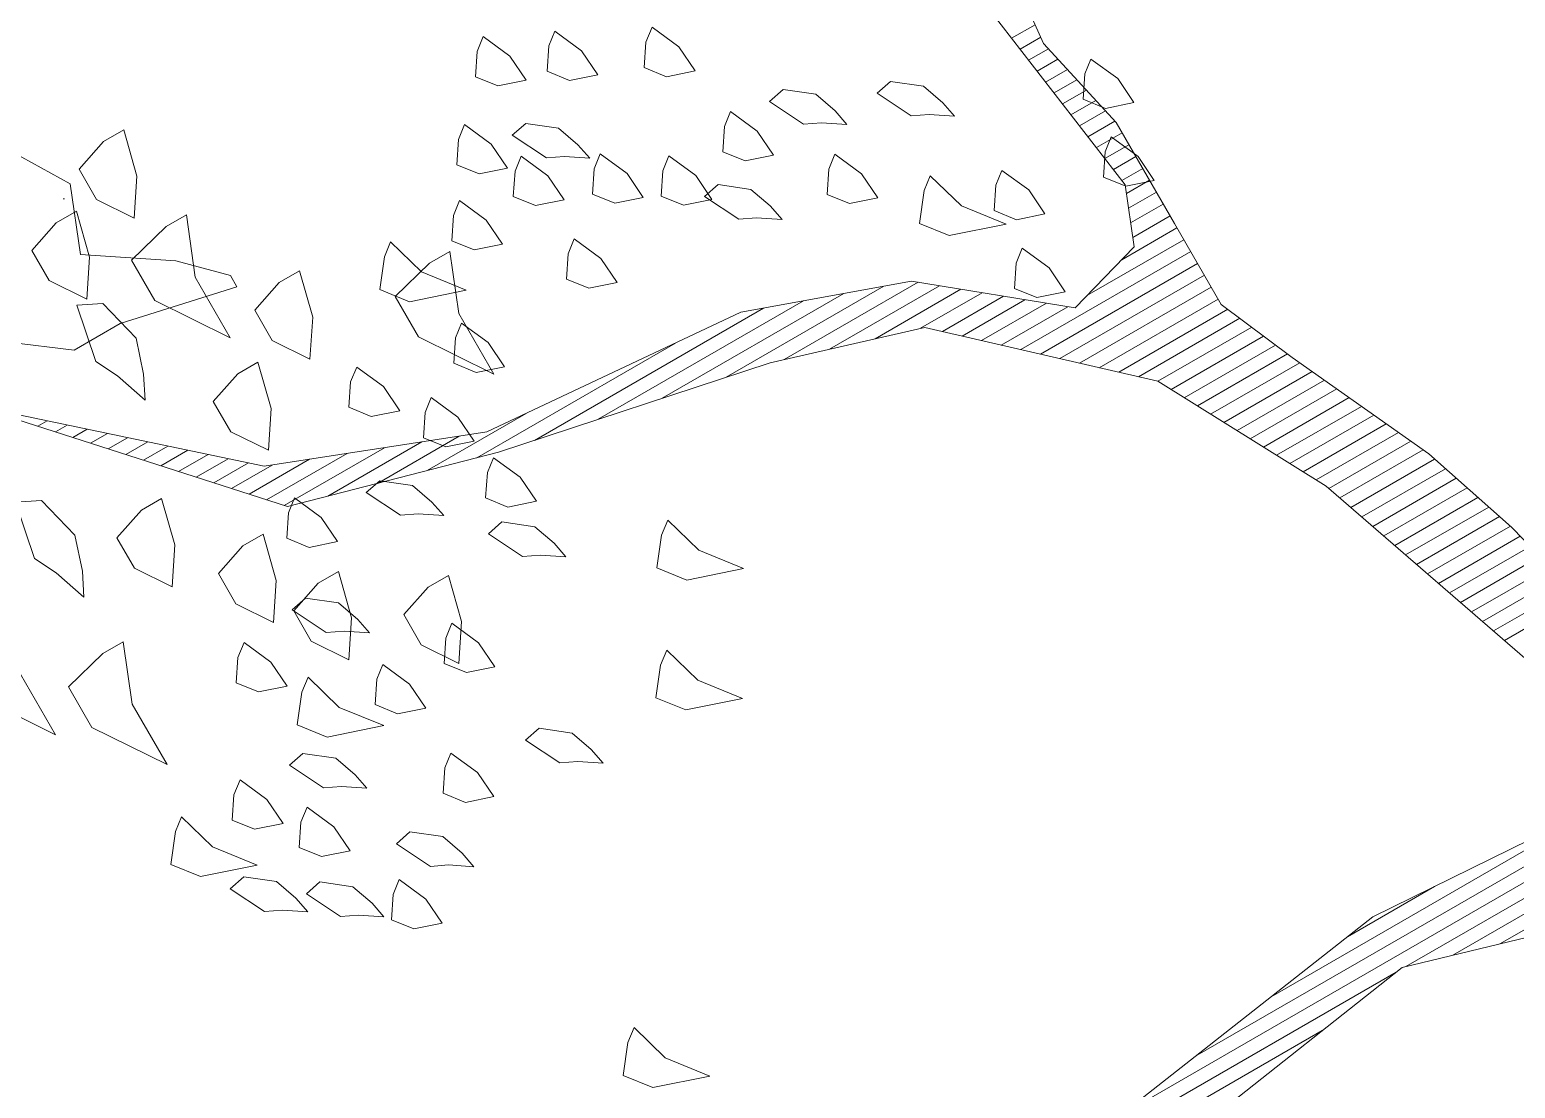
# Model space of a CAD drawing. Header units: metres. Extents: x 12093 to 20303, y 514 to 1412.
# Drawn here: x 19803.73 to 19805.28, y 683.295 to 684.401 of the extents above; entities that cross this region are included whole.
import ezdxf

# ---------------------------------------------------------------- set-up
doc = ezdxf.new("R2010")
doc.units = ezdxf.units.M
doc.layers.add('ARBOLES', color=52, linetype='Continuous', lineweight=13)
doc.layers.add('grass', color=64, linetype='Continuous', lineweight=13)

# ---------------------------------------------------------------- blocks, each defined once
blk = doc.blocks.new('ghgfghgh')
at = {"layer": 'ARBOLES', "lineweight": 20}
for p, q in [((20001.06917, 664.54067), (20001.10091, 664.47034)), ((20001.15465, 664.37726), (20001.05025, 664.51202)), ((20001.07993, 664.47371), (20001.09536, 664.48262)), ((20001.08551, 664.46651), (20001.0991, 664.47435)), ((20001.10091, 664.47034), (20001.14875, 664.41818)), ((20001.09109, 664.4593), (20001.10413, 664.46683)), ((20001.09667, 664.4521), (20001.11038, 664.46002)), ((20001.10225, 664.4449), (20001.11663, 664.4532)), ((20001.10783, 664.43769), (20001.12288, 664.44638)), ((20001.11341, 664.43049), (20001.12913, 664.43957)), ((20001.11899, 664.42329), (20001.13539, 664.43275)), ((20001.12457, 664.41608), (20001.14164, 664.42594)), ((20001.13015, 664.40888), (20001.14789, 664.41912)), ((20001.13573, 664.40168), (20001.15264, 664.41144)), ((20001.14875, 664.41818), (20001.18714, 664.35169)), ((20001.14131, 664.39447), (20001.15716, 664.40362)), ((20001.14689, 664.38727), (20001.16167, 664.39581)), ((20001.15247, 664.38007), (20001.16619, 664.38799)), ((20001.16055, 664.33633), (20001.15465, 664.37726)), ((20001.15549, 664.37139), (20001.1707, 664.38017)), ((20001.15688, 664.36177), (20001.17521, 664.37235)), ((20001.15827, 664.35214), (20001.17973, 664.36453)), ((20001.15966, 664.34252), (20001.18424, 664.35671)), ((20001.15237, 664.32789), (20001.18876, 664.34889)), ((20001.18714, 664.35169), (20001.21785, 664.2985)), ((20001.08598, 664.26871), (20001.19778, 664.33326)), ((20001.12168, 664.29616), (20001.16055, 664.33633)), ((20001.12952, 664.30427), (20001.19327, 664.34107)), ((20001.09887, 664.26572), (20001.2023, 664.32544)), ((20000.90171, 664.29328), (20001.01399, 664.31378)), ((20001.01399, 664.31378), (20001.12168, 664.29616)), ((20001.11176, 664.26274), (20001.20681, 664.31762)), ((20000.84987, 664.23664), (20000.96938, 664.30563)), ((20000.89192, 664.25049), (20000.99578, 664.31046)), ((20000.9302, 664.26216), (20001.01836, 664.31306)), ((20000.96012, 664.26902), (20001.03243, 664.31076)), ((20000.99005, 664.27587), (20001.0465, 664.30846)), ((20001.01997, 664.28272), (20001.06057, 664.30616)), ((20001.03442, 664.28063), (20001.07464, 664.30386)), ((20001.12465, 664.25976), (20001.21133, 664.3098)), ((20000.76579, 664.20894), (20000.91657, 664.29599)), ((20000.80783, 664.22279), (20000.94297, 664.30081)), ((20001.04731, 664.27765), (20001.08871, 664.30156)), ((20001.0602, 664.27467), (20001.10278, 664.29926)), ((20001.07309, 664.27169), (20001.11685, 664.29695)), ((20001.13754, 664.25678), (20001.21584, 664.30198)), ((20001.15044, 664.25379), (20001.22221, 664.29523)), ((20001.21785, 664.2985), (20001.26467, 664.26347)), ((20000.73446, 664.21445), (20000.90171, 664.29328)), ((20001.16333, 664.25081), (20001.23008, 664.28935)), ((20001.0227, 664.28334), (20000.92091, 664.26004)), ((20001.17618, 664.24784), (20001.0227, 664.28334)), ((20001.1762, 664.24782), (20001.23794, 664.28347)), ((20001.18489, 664.24241), (20001.24581, 664.27758)), ((20000.72785, 664.19746), (20000.85869, 664.273)), ((20001.19357, 664.237), (20001.25367, 664.2717)), ((20001.20226, 664.23159), (20001.26154, 664.26581)), ((20000.92091, 664.26004), (20000.74214, 664.20115)), ((20001.21094, 664.22618), (20001.26956, 664.26002)), ((20001.26467, 664.26347), (20001.35447, 664.20006)), ((20001.28695, 664.17881), (20001.17618, 664.24784)), ((20001.21962, 664.22077), (20001.27768, 664.25428)), ((20001.22831, 664.21535), (20001.2858, 664.24855)), ((20001.23699, 664.20994), (20001.29392, 664.24281)), ((20001.24568, 664.20453), (20001.30205, 664.23708)), ((20000.39632, 664.23199), (20000.58791, 664.1919)), ((20000.60326, 664.1653), (20000.39632, 664.23199)), ((20000.69519, 664.18903), (20000.76035, 664.22665)), ((20001.25436, 664.19912), (20001.31017, 664.23134)), ((20001.26304, 664.19371), (20001.31829, 664.22561)), ((20000.43888, 664.21828), (20000.445, 664.22181)), ((20000.45047, 664.21454), (20000.45825, 664.21903)), ((20000.46206, 664.21081), (20000.4715, 664.21626)), ((20001.27173, 664.1883), (20001.32642, 664.21987)), ((20000.47365, 664.20707), (20000.48475, 664.21348)), ((20000.48523, 664.20334), (20000.49801, 664.21071)), ((20000.49682, 664.1996), (20000.51126, 664.20794)), ((20000.58791, 664.1919), (20000.73446, 664.21445)), ((20000.62987, 664.17217), (20000.69171, 664.20787)), ((20000.66253, 664.1806), (20000.71632, 664.21166)), ((20001.28041, 664.18289), (20001.33454, 664.21414)), ((20001.28874, 664.17727), (20001.34266, 664.2084)), ((20000.50841, 664.19587), (20000.52451, 664.20516)), ((20000.52, 664.19213), (20000.53776, 664.20239)), ((20000.53159, 664.1884), (20000.55102, 664.19962)), ((20000.54317, 664.18466), (20000.56427, 664.19684)), ((20000.57794, 664.17346), (20000.61785, 664.1965)), ((20000.58953, 664.16973), (20000.64247, 664.20029)), ((20000.60111, 664.16599), (20000.66709, 664.20408)), ((20000.74214, 664.20115), (20000.60326, 664.1653)), ((20001.29596, 664.17101), (20001.35078, 664.20267)), ((20001.30318, 664.16476), (20001.35836, 664.19662)), ((20001.35447, 664.20006), (20001.40897, 664.15174)), ((20000.55476, 664.18093), (20000.57752, 664.19407)), ((20000.56635, 664.1772), (20000.59323, 664.19271)), ((20001.3104, 664.1585), (20001.36548, 664.1903)), ((20001.4466, 664.04049), (20001.28695, 664.17881)), ((20001.31762, 664.15224), (20001.3726, 664.18399)), ((20001.32484, 664.14599), (20001.37972, 664.17767)), ((20001.33206, 664.13973), (20001.38684, 664.17136)), ((20001.33928, 664.13347), (20001.39396, 664.16505)), ((20001.3465, 664.12722), (20001.40108, 664.15873)), ((20001.35372, 664.12096), (20001.4082, 664.15242)), ((20001.40897, 664.15174), (20001.47498, 664.08347)), ((20001.36094, 664.11471), (20001.41474, 664.14577)), ((20001.36816, 664.10845), (20001.42121, 664.13908)), ((20001.37538, 664.10219), (20001.42768, 664.13239)), ((20001.3826, 664.09594), (20001.43415, 664.1257)), ((20001.38982, 664.08968), (20001.44061, 664.11901)), ((20001.39704, 664.08343), (20001.44708, 664.11232)), ((20001.40426, 664.07717), (20001.45355, 664.10563)), ((20001.15036, 663.76378), (20001.58236, 664.01319)), ((20001.33944, 663.86252), (20001.59312, 664.00899)), ((20001.37034, 663.86993), (20001.60389, 664.00478)), ((20001.40124, 663.87735), (20001.61466, 664.00057)), ((20001.20058, 663.8032), (20001.46278, 663.95458)), ((20001.2508, 663.84262), (20001.43481, 663.94886)), ((20001.31774, 663.89516), (20001.42131, 663.9461)), ((20001.30101, 663.88203), (20001.35831, 663.91511)), ((20001.54716, 663.91237), (20001.33693, 663.86192)), ((20001.10422, 663.72756), (20001.31774, 663.89516)), ((20001.10416, 663.72668), (20001.33299, 663.8588)), ((20001.33693, 663.86192), (20001.13006, 663.69815)), ((20001.10346, 663.71585), (20001.28434, 663.82028))]:
    blk.add_line(p, q, dxfattribs=at)
at = {"layer": 'grass'}
for p, q in [((20000.84322, 664.48091), (20000.83921, 664.47111)), ((20000.86082, 664.46799), (20000.84322, 664.48091)), ((20000.73207, 664.47487), (20000.72806, 664.46506)), ((20000.74967, 664.46195), (20000.73207, 664.47487)), ((20000.77929, 664.47844), (20000.77528, 664.46864)), ((20000.79689, 664.46553), (20000.77929, 664.47844)), ((20000.83921, 664.47111), (20000.8381, 664.4544)), ((20000.72806, 664.46506), (20000.72695, 664.44836)), ((20000.76036, 664.44614), (20000.74967, 664.46195)), ((20000.77528, 664.46864), (20000.77417, 664.45193)), ((20000.80759, 664.44971), (20000.79689, 664.46553)), ((20000.87152, 664.45218), (20000.86082, 664.46799)), ((20001.13214, 664.46005), (20001.12813, 664.45024)), ((20001.14974, 664.44713), (20001.13214, 664.46005)), ((20000.77417, 664.45193), (20000.78888, 664.44592)), ((20000.8381, 664.4544), (20000.85281, 664.44839)), ((20000.85281, 664.44839), (20000.87152, 664.45218)), ((20001.12813, 664.45024), (20001.12702, 664.43354)), ((20000.72695, 664.44836), (20000.74165, 664.44235)), ((20000.74165, 664.44235), (20000.76036, 664.44614)), ((20000.78888, 664.44592), (20000.80759, 664.44971)), ((20000.99136, 664.43751), (20001.00027, 664.44531)), ((20001.00027, 664.44531), (20001.02188, 664.4422)), ((20001.02188, 664.4422), (20001.03458, 664.43128)), ((20001.16044, 664.43132), (20001.14974, 664.44713)), ((20000.92053, 664.43215), (20000.92944, 664.43994)), ((20000.94303, 664.41723), (20000.92053, 664.43215)), ((20000.92944, 664.43994), (20000.95105, 664.43683)), ((20000.95105, 664.43683), (20000.96375, 664.42592)), ((20001.01387, 664.42259), (20000.99136, 664.43751)), ((20001.03458, 664.43128), (20001.04238, 664.42238)), ((20001.12702, 664.43354), (20001.14173, 664.42753)), ((20001.14173, 664.42753), (20001.16044, 664.43132)), ((20000.89491, 664.42546), (20000.89091, 664.41565)), ((20000.91252, 664.41254), (20000.89491, 664.42546)), ((20000.96375, 664.42592), (20000.97154, 664.41701)), ((20001.02567, 664.42349), (20001.01387, 664.42259)), ((20001.04238, 664.42238), (20001.02567, 664.42349)), ((20000.4955, 664.41337), (20000.4822, 664.40569)), ((20000.50421, 664.38294), (20000.4955, 664.41337)), ((20000.71983, 664.41695), (20000.71582, 664.40714)), ((20000.73743, 664.40403), (20000.71983, 664.41695)), ((20000.75124, 664.40983), (20000.76015, 664.41762)), ((20000.76015, 664.41762), (20000.78176, 664.41451)), ((20000.78176, 664.41451), (20000.79446, 664.4036)), ((20000.89091, 664.41565), (20000.8898, 664.39895)), ((20000.92321, 664.39673), (20000.91252, 664.41254)), ((20000.95484, 664.41812), (20000.94303, 664.41723)), ((20000.97154, 664.41701), (20000.95484, 664.41812)), ((20000.46029, 664.37778), (20000.41576, 664.40251)), ((20000.4822, 664.40569), (20000.46609, 664.38753)), ((20000.71582, 664.40714), (20000.71471, 664.39044)), ((20000.74813, 664.38822), (20000.73743, 664.40403)), ((20000.77374, 664.39491), (20000.75124, 664.40983)), ((20000.79446, 664.4036), (20000.80226, 664.39469)), ((20001.14552, 664.40882), (20001.14151, 664.39901)), ((20001.16312, 664.3959), (20001.14552, 664.40882)), ((20000.75704, 664.39602), (20000.75303, 664.38621)), ((20000.77464, 664.3831), (20000.75704, 664.39602)), ((20000.78555, 664.3958), (20000.77374, 664.39491)), ((20000.80226, 664.39469), (20000.78555, 664.3958)), ((20000.80916, 664.39759), (20000.80515, 664.38779)), ((20000.82676, 664.38468), (20000.80916, 664.39759)), ((20000.85438, 664.39627), (20000.85037, 664.38646)), ((20000.87198, 664.38335), (20000.85438, 664.39627)), ((20000.8898, 664.39895), (20000.9045, 664.39294)), ((20000.9045, 664.39294), (20000.92321, 664.39673)), ((20000.96353, 664.39741), (20000.95952, 664.38761)), ((20000.98113, 664.38449), (20000.96353, 664.39741)), ((20001.14151, 664.39901), (20001.1404, 664.38231)), ((20001.17382, 664.38009), (20001.16312, 664.3959)), ((20000.46609, 664.38753), (20000.47761, 664.36758)), ((20000.50242, 664.35531), (20000.50421, 664.38294)), ((20000.71471, 664.39044), (20000.72942, 664.38443)), ((20000.72942, 664.38443), (20000.74813, 664.38822)), ((20000.75303, 664.38621), (20000.75192, 664.36951)), ((20000.78533, 664.36729), (20000.77464, 664.3831)), ((20000.80515, 664.38779), (20000.80404, 664.37108)), ((20000.83746, 664.36886), (20000.82676, 664.38468)), ((20000.85037, 664.38646), (20000.84926, 664.36976)), ((20000.88268, 664.36754), (20000.87198, 664.38335)), ((20000.95952, 664.38761), (20000.95841, 664.3709)), ((20000.99183, 664.36868), (20000.98113, 664.38449)), ((20001.02635, 664.38317), (20001.02234, 664.37337)), ((20001.04685, 664.36335), (20001.02635, 664.38317)), ((20001.07358, 664.38674), (20001.06957, 664.37694)), ((20001.09118, 664.37383), (20001.07358, 664.38674)), ((20001.1404, 664.38231), (20001.15511, 664.3763)), ((20000.467, 664.33122), (20000.46029, 664.37778)), ((20000.87778, 664.36954), (20000.88669, 664.37734)), ((20000.88669, 664.37734), (20000.90829, 664.37423)), ((20000.90829, 664.37423), (20000.92099, 664.36332)), ((20001.02234, 664.37337), (20001.01923, 664.35176)), ((20001.06957, 664.37694), (20001.06846, 664.36024)), ((20001.10187, 664.35802), (20001.09118, 664.37383)), ((20001.15511, 664.3763), (20001.17382, 664.38009)), ((20000.47761, 664.36758), (20000.50242, 664.35531)), ((20000.7165, 664.36683), (20000.7125, 664.35702)), ((20000.7341, 664.35391), (20000.7165, 664.36683)), ((20000.75192, 664.36951), (20000.76662, 664.3635)), ((20000.76662, 664.3635), (20000.78533, 664.36729)), ((20000.80404, 664.37108), (20000.81875, 664.36507)), ((20000.81875, 664.36507), (20000.83746, 664.36886)), ((20000.84926, 664.36976), (20000.86397, 664.36375)), ((20000.86397, 664.36375), (20000.88268, 664.36754)), ((20000.90028, 664.35462), (20000.87778, 664.36954)), ((20000.92099, 664.36332), (20000.92879, 664.35441)), ((20000.95841, 664.3709), (20000.97312, 664.36489)), ((20000.97312, 664.36489), (20000.99183, 664.36868)), ((20001.07626, 664.35133), (20001.04685, 664.36335)), ((20000.46431, 664.3599), (20000.45101, 664.35223)), ((20000.47302, 664.32947), (20000.46431, 664.3599)), ((20000.5367, 664.35737), (20000.5234, 664.34969)), ((20000.54259, 664.31645), (20000.5367, 664.35737)), ((20000.7125, 664.35702), (20000.71139, 664.34032)), ((20000.7448, 664.3381), (20000.7341, 664.35391)), ((20000.91209, 664.35552), (20000.90028, 664.35462)), ((20000.92879, 664.35441), (20000.91209, 664.35552)), ((20001.06846, 664.36024), (20001.08316, 664.35423)), ((20001.08316, 664.35423), (20001.10187, 664.35802)), ((20000.45101, 664.35223), (20000.43491, 664.33406)), ((20000.5234, 664.34969), (20000.50064, 664.32769)), ((20001.01923, 664.35176), (20001.03884, 664.34374)), ((20001.03884, 664.34374), (20001.07626, 664.35133)), ((20000.43491, 664.33406), (20000.44642, 664.31411)), ((20000.67107, 664.33964), (20000.66706, 664.32984)), ((20000.69157, 664.31982), (20000.67107, 664.33964)), ((20000.71012, 664.33338), (20000.69683, 664.3257)), ((20000.71602, 664.29246), (20000.71012, 664.33338)), ((20000.71139, 664.34032), (20000.72609, 664.33431)), ((20000.72609, 664.33431), (20000.7448, 664.3381)), ((20000.79202, 664.34167), (20000.78802, 664.33187)), ((20000.80963, 664.32876), (20000.79202, 664.34167)), ((20001.08695, 664.33551), (20001.08295, 664.32571)), ((20001.10456, 664.3226), (20001.08695, 664.33551)), ((20000.467, 664.33122), (20000.467, 664.33122)), ((20000.52986, 664.32717), (20000.467, 664.33122)), ((20000.47124, 664.30184), (20000.47302, 664.32947)), ((20000.50064, 664.32769), (20000.516, 664.30109)), ((20000.56566, 664.31758), (20000.52986, 664.32717)), ((20000.66706, 664.32984), (20000.66395, 664.30823)), ((20000.69683, 664.3257), (20000.67407, 664.3037)), ((20000.78802, 664.33187), (20000.78691, 664.31517)), ((20000.82032, 664.31295), (20000.80963, 664.32876)), ((20001.08295, 664.32571), (20001.08184, 664.30901)), ((20000.44642, 664.31411), (20000.47124, 664.30184)), ((20000.56563, 664.27655), (20000.54259, 664.31645)), ((20000.57002, 664.31001), (20000.56566, 664.31758)), ((20000.61114, 664.32056), (20000.59784, 664.31288)), ((20000.61985, 664.29012), (20000.61114, 664.32056)), ((20000.72097, 664.3078), (20000.69157, 664.31982)), ((20000.78691, 664.31517), (20000.80161, 664.30916)), ((20001.11525, 664.30679), (20001.10456, 664.3226)), ((20000.49321, 664.28584), (20000.57002, 664.31001)), ((20000.59784, 664.31288), (20000.58174, 664.29472)), ((20000.66395, 664.30823), (20000.68355, 664.30021)), ((20000.67407, 664.3037), (20000.68942, 664.2771)), ((20000.68355, 664.30021), (20000.72097, 664.3078)), ((20000.80161, 664.30916), (20000.82032, 664.31295)), ((20001.08184, 664.30901), (20001.09654, 664.303)), ((20001.09654, 664.303), (20001.11525, 664.30679)), ((20000.46459, 664.29801), (20000.48173, 664.29903)), ((20000.47713, 664.26092), (20000.46459, 664.29801)), ((20000.48173, 664.29903), (20000.50373, 664.27628)), ((20000.516, 664.30109), (20000.56563, 664.27655)), ((20000.58174, 664.29472), (20000.59325, 664.27477)), ((20000.46295, 664.26836), (20000.49321, 664.28584)), ((20000.61807, 664.2625), (20000.61985, 664.29012)), ((20000.71786, 664.28619), (20000.71385, 664.27639)), ((20000.73905, 664.25256), (20000.71602, 664.29246)), ((20000.73546, 664.27327), (20000.71786, 664.28619)), ((20000.50373, 664.27628), (20000.5086, 664.25249)), ((20000.59325, 664.27477), (20000.61807, 664.2625)), ((20000.68942, 664.2771), (20000.73905, 664.25256)), ((20000.71385, 664.27639), (20000.71275, 664.25968)), ((20000.41959, 664.27359), (20000.46295, 664.26836)), ((20000.74616, 664.25746), (20000.73546, 664.27327)), ((20000.49146, 664.25146), (20000.47713, 664.26092)), ((20000.58379, 664.26044), (20000.5705, 664.25277)), ((20000.5925, 664.23001), (20000.58379, 664.26044)), ((20000.64882, 664.25721), (20000.64481, 664.24741)), ((20000.66642, 664.2443), (20000.64882, 664.25721)), ((20000.71275, 664.25968), (20000.72745, 664.25367)), ((20000.72745, 664.25367), (20000.74616, 664.25746)), ((20000.50963, 664.23535), (20000.49146, 664.25146)), ((20000.5086, 664.25249), (20000.50963, 664.23535)), ((20000.5705, 664.25277), (20000.55439, 664.2346)), ((20000.64481, 664.24741), (20000.6437, 664.2307)), ((20000.67711, 664.22849), (20000.66642, 664.2443)), ((20000.69783, 664.23718), (20000.69382, 664.22738)), ((20000.71543, 664.22426), (20000.69783, 664.23718)), ((20000.55439, 664.2346), (20000.5659, 664.21465)), ((20000.59072, 664.20238), (20000.5925, 664.23001)), ((20000.6437, 664.2307), (20000.6584, 664.22469)), ((20000.6584, 664.22469), (20000.67711, 664.22849)), ((20000.69382, 664.22738), (20000.69271, 664.21067)), ((20000.72613, 664.20845), (20000.71543, 664.22426)), ((20000.5659, 664.21465), (20000.59072, 664.20238)), ((20000.69271, 664.21067), (20000.70741, 664.20466)), ((20000.70741, 664.20466), (20000.72613, 664.20845)), ((20000.73883, 664.19754), (20000.73482, 664.18774)), ((20000.75643, 664.18462), (20000.73883, 664.19754)), ((20000.73482, 664.18774), (20000.73371, 664.17103)), ((20000.65508, 664.17457), (20000.66398, 664.18237)), ((20000.66398, 664.18237), (20000.68559, 664.17926)), ((20000.68559, 664.17926), (20000.69829, 664.16835)), ((20000.76712, 664.16881), (20000.75643, 664.18462)), ((20000.42422, 664.16831), (20000.44136, 664.16934)), ((20000.43676, 664.13123), (20000.42422, 664.16831)), ((20000.44136, 664.16934), (20000.46336, 664.14658)), ((20000.52039, 664.17064), (20000.50709, 664.16297)), ((20000.5291, 664.14021), (20000.52039, 664.17064)), ((20000.60785, 664.171), (20000.60385, 664.1612)), ((20000.62545, 664.15808), (20000.60785, 664.171)), ((20000.67758, 664.15966), (20000.65508, 664.17457)), ((20000.69829, 664.16835), (20000.70609, 664.15944)), ((20000.73371, 664.17103), (20000.74841, 664.16502)), ((20000.74841, 664.16502), (20000.76712, 664.16881)), ((20000.50709, 664.16297), (20000.49098, 664.1448)), ((20000.60385, 664.1612), (20000.60274, 664.14449)), ((20000.63615, 664.14227), (20000.62545, 664.15808)), ((20000.68938, 664.16055), (20000.67758, 664.15966)), ((20000.70609, 664.15944), (20000.68938, 664.16055)), ((20000.58716, 664.14713), (20000.57386, 664.13946)), ((20000.59586, 664.1167), (20000.58716, 664.14713)), ((20000.7355, 664.14742), (20000.74441, 664.15522)), ((20000.758, 664.1325), (20000.7355, 664.14742)), ((20000.74441, 664.15522), (20000.76601, 664.15211)), ((20000.76601, 664.15211), (20000.77871, 664.14119)), ((20000.85356, 664.15636), (20000.84955, 664.14656)), ((20000.87405, 664.13654), (20000.85356, 664.15636)), ((20000.46336, 664.14658), (20000.46823, 664.1228)), ((20000.49098, 664.1448), (20000.5025, 664.12485)), ((20000.52731, 664.11258), (20000.5291, 664.14021)), ((20000.57386, 664.13946), (20000.55775, 664.12129)), ((20000.60274, 664.14449), (20000.61744, 664.13848)), ((20000.61744, 664.13848), (20000.63615, 664.14227)), ((20000.77871, 664.14119), (20000.78651, 664.13229)), ((20000.84955, 664.14656), (20000.84644, 664.12495)), ((20000.45109, 664.12177), (20000.43676, 664.13123)), ((20000.76981, 664.13339), (20000.758, 664.1325)), ((20000.78651, 664.13229), (20000.76981, 664.13339)), ((20000.90346, 664.12452), (20000.87405, 664.13654)), ((20000.46926, 664.10566), (20000.45109, 664.12177)), ((20000.46823, 664.1228), (20000.46926, 664.10566)), ((20000.5025, 664.12485), (20000.52731, 664.11258)), ((20000.55775, 664.12129), (20000.56927, 664.10134)), ((20000.63678, 664.12259), (20000.62349, 664.11492)), ((20000.64549, 664.09216), (20000.63678, 664.12259)), ((20000.70917, 664.12006), (20000.69587, 664.11238)), ((20000.71788, 664.08962), (20000.70917, 664.12006)), ((20000.84644, 664.12495), (20000.86604, 664.11694)), ((20000.86604, 664.11694), (20000.90346, 664.12452)), ((20000.59408, 664.08907), (20000.59586, 664.1167)), ((20000.62349, 664.11492), (20000.60738, 664.09675)), ((20000.69587, 664.11238), (20000.67976, 664.09422)), ((20000.56927, 664.10134), (20000.59408, 664.08907)), ((20000.60631, 664.09727), (20000.61522, 664.10506)), ((20000.61522, 664.10506), (20000.63683, 664.10195)), ((20000.63683, 664.10195), (20000.64953, 664.09104)), ((20000.62882, 664.08235), (20000.60631, 664.09727)), ((20000.60738, 664.09675), (20000.61889, 664.0768)), ((20000.64371, 664.06453), (20000.64549, 664.09216)), ((20000.64953, 664.09104), (20000.65733, 664.08213)), ((20000.67976, 664.09422), (20000.69128, 664.07427)), ((20000.71146, 664.08861), (20000.70745, 664.0788)), ((20000.72906, 664.07569), (20000.71146, 664.08861)), ((20000.7161, 664.062), (20000.71788, 664.08962)), ((20000.64062, 664.08324), (20000.62882, 664.08235)), ((20000.65733, 664.08213), (20000.64062, 664.08324)), ((20000.70745, 664.0788), (20000.70634, 664.0621)), ((20000.4951, 664.07625), (20000.4818, 664.06858)), ((20000.501, 664.03533), (20000.4951, 664.07625)), ((20000.57469, 664.07587), (20000.57068, 664.06607)), ((20000.59229, 664.06296), (20000.57469, 664.07587)), ((20000.61889, 664.0768), (20000.64371, 664.06453)), ((20000.69128, 664.07427), (20000.7161, 664.062)), ((20000.73975, 664.05988), (20000.72906, 664.07569)), ((20000.85291, 664.07082), (20000.8489, 664.06102)), ((20000.87341, 664.051), (20000.85291, 664.07082)), ((20000.4818, 664.06858), (20000.45904, 664.04657)), ((20000.57068, 664.06607), (20000.56957, 664.04936)), ((20000.60299, 664.04715), (20000.59229, 664.06296)), ((20000.66602, 664.06142), (20000.66201, 664.05162)), ((20000.68362, 664.0485), (20000.66602, 664.06142)), ((20000.70634, 664.0621), (20000.72104, 664.05609)), ((20000.72104, 664.05609), (20000.73975, 664.05988)), ((20000.8489, 664.06102), (20000.84579, 664.03941)), ((20000.45061, 664.01511), (20000.42758, 664.055)), ((20000.56957, 664.04936), (20000.58428, 664.04335)), ((20000.61679, 664.05294), (20000.61279, 664.04314)), ((20000.63729, 664.03312), (20000.61679, 664.05294)), ((20000.66201, 664.05162), (20000.66091, 664.03491)), ((20000.90282, 664.03898), (20000.87341, 664.051)), ((20000.40098, 664.03965), (20000.45061, 664.01511)), ((20000.45904, 664.04657), (20000.4744, 664.01998)), ((20000.58428, 664.04335), (20000.60299, 664.04715)), ((20000.61279, 664.04314), (20000.60968, 664.02153)), ((20000.69432, 664.03269), (20000.68362, 664.0485)), ((20000.52403, 663.99544), (20000.501, 664.03533)), ((20000.6667, 664.0211), (20000.63729, 664.03312)), ((20000.66091, 664.03491), (20000.67561, 664.0289)), ((20000.67561, 664.0289), (20000.69432, 664.03269)), ((20000.84579, 664.03941), (20000.8654, 664.0314)), ((20000.8654, 664.0314), (20000.90282, 664.03898)), ((20000.60968, 664.02153), (20000.62928, 664.01352)), ((20000.62928, 664.01352), (20000.6667, 664.0211)), ((20000.4744, 664.01998), (20000.52403, 663.99544)), ((20000.76004, 664.01155), (20000.76895, 664.01935)), ((20000.78254, 663.99663), (20000.76004, 664.01155)), ((20000.76895, 664.01935), (20000.79055, 664.01623)), ((20000.79055, 664.01623), (20000.80325, 664.00532)), ((20000.60456, 663.99502), (20000.61347, 664.00282)), ((20000.61347, 664.00282), (20000.63508, 663.99971)), ((20000.71081, 664.00307), (20000.7068, 663.99327)), ((20000.72841, 663.99015), (20000.71081, 664.00307)), ((20000.80325, 664.00532), (20000.81105, 663.99641)), ((20000.62706, 663.9801), (20000.60456, 663.99502)), ((20000.63508, 663.99971), (20000.64778, 663.9888)), ((20000.7068, 663.99327), (20000.7057, 663.97656)), ((20000.79435, 663.99752), (20000.78254, 663.99663)), ((20000.81105, 663.99641), (20000.79435, 663.99752)), ((20000.57204, 663.98543), (20000.56803, 663.97563)), ((20000.58964, 663.97252), (20000.57204, 663.98543)), ((20000.63887, 663.981), (20000.62706, 663.9801)), ((20000.65557, 663.97989), (20000.63887, 663.981)), ((20000.64778, 663.9888), (20000.65557, 663.97989)), ((20000.73911, 663.97434), (20000.72841, 663.99015)), ((20000.56803, 663.97563), (20000.56692, 663.95893)), ((20000.60034, 663.95671), (20000.58964, 663.97252)), ((20000.7057, 663.97656), (20000.7204, 663.97055)), ((20000.7204, 663.97055), (20000.73911, 663.97434)), ((20000.61615, 663.9674), (20000.61214, 663.9576)), ((20000.63375, 663.95449), (20000.61615, 663.9674)), ((20000.53351, 663.96114), (20000.5295, 663.95134)), ((20000.55401, 663.94133), (20000.53351, 663.96114)), ((20000.56692, 663.95893), (20000.58163, 663.95292)), ((20000.58163, 663.95292), (20000.60034, 663.95671)), ((20000.61214, 663.9576), (20000.61103, 663.94089)), ((20000.64445, 663.93868), (20000.63375, 663.95449)), ((20000.5295, 663.95134), (20000.52639, 663.92973)), ((20000.67496, 663.94336), (20000.68387, 663.95116)), ((20000.69747, 663.92844), (20000.67496, 663.94336)), ((20000.68387, 663.95116), (20000.70548, 663.94805)), ((20000.70548, 663.94805), (20000.71818, 663.93714)), ((20000.58342, 663.9293), (20000.55401, 663.94133)), ((20000.61103, 663.94089), (20000.62574, 663.93488)), ((20000.62574, 663.93488), (20000.64445, 663.93868)), ((20000.71818, 663.93714), (20000.72598, 663.92823)), ((20000.52639, 663.92973), (20000.54599, 663.92172)), ((20000.54599, 663.92172), (20000.58342, 663.9293)), ((20000.70927, 663.92934), (20000.69747, 663.92844)), ((20000.72598, 663.92823), (20000.70927, 663.92934)), ((20000.5656, 663.91371), (20000.57451, 663.92151)), ((20000.5881, 663.89879), (20000.5656, 663.91371)), ((20000.57451, 663.92151), (20000.59612, 663.91839)), ((20000.59612, 663.91839), (20000.60882, 663.90748)), ((20000.61572, 663.91038), (20000.62463, 663.91818)), ((20000.62463, 663.91818), (20000.64624, 663.91506)), ((20000.64624, 663.91506), (20000.65894, 663.90415)), ((20000.67675, 663.91975), (20000.67275, 663.90995)), ((20000.69435, 663.90684), (20000.67675, 663.91975)), ((20000.60882, 663.90748), (20000.61661, 663.89857)), ((20000.63822, 663.89546), (20000.61572, 663.91038)), ((20000.65894, 663.90415), (20000.66674, 663.89524)), ((20000.67275, 663.90995), (20000.67164, 663.89324)), ((20000.70505, 663.89102), (20000.69435, 663.90684)), ((20000.59991, 663.89968), (20000.5881, 663.89879)), ((20000.61661, 663.89857), (20000.59991, 663.89968)), ((20000.65003, 663.89635), (20000.63822, 663.89546)), ((20000.66674, 663.89524), (20000.65003, 663.89635)), ((20000.67164, 663.89324), (20000.68634, 663.88723)), ((20000.68634, 663.88723), (20000.70505, 663.89102)), ((20000.83137, 663.82223), (20000.82737, 663.81242)), ((20000.85187, 663.80241), (20000.83137, 663.82223)), ((20000.82737, 663.81242), (20000.82425, 663.79082)), ((20000.88128, 663.79038), (20000.85187, 663.80241)), ((20000.82425, 663.79082), (20000.84386, 663.7828)), ((20000.84386, 663.7828), (20000.88128, 663.79038))]:
    blk.add_line(p, q, dxfattribs=at)

msp = doc.modelspace()

# ---------------------------------------------------------------- hatches: boundary and pattern name
at = {"layer": 'grass'}
h = msp.add_hatch(dxfattribs=at)
h.set_pattern_fill('AR-CONC', color=256, scale=0.002, style=0)
h.set_pattern_definition([(50, (19136.99335, 73.14804), (0.36436934, -0.03187817), [0.0381, -0.4191]), (355, (19136.99335, 73.14804), (-0.07048565, 0.38211329), [0.03048, -0.33528]), (100.451, (19137.0237, 73.1454), (0.293885, 0.35023338), [0.03238, -0.35618]), (46.1842, (19136.99335, 73.24964), (0.54215808, -0.08408466), [0.05715, -0.62865]), (96.6356, (19137.03853, 73.24264), (0.47480847, 0.4948511), [0.04857, -0.53427]), (351.184, (19136.99335, 73.24964), (0.4748092, 0.49485024), [0.04572, -0.50292]), (21, (19137.04415, 73.22424), (0.30322976, -0.20453104), [0.0381, -0.4191]), (326, (19137.04415, 73.22424), (0.12360406, 0.36837593), [0.03048, -0.33528]), (71.4514, (19137.06942, 73.2072), (0.42683298, 0.16384572), [0.03238, -0.35618]), (37.5, (19136.99335, 73.14804), (0.006177207, 0.169110078), [0, -0.331216, 0, -0.34036, 0, -0.33655]), (7.5, (19136.99335, 73.14804), (0.133639325, 0.20036115), [0, -0.194056, 0, -0.323596, 0, -0.12827]), (327.5, (19136.88007, 73.14804), (0.27118119, -0.011457488), [0, -0.127, 0, -0.39624, 0, -0.52578]), (317.5, (19136.82927, 73.14804), (0.29625836, 0.05085298), [0, -0.1651, 0, -0.263144, 0, -0.37338])])
h.paths.add_polyline_path([(19803.5042, 684.1491), (19803.5332, 684.1819), (19803.59, 684.1667), (19803.6108, 684.1307), (19803.6177, 684.1187), (19803.6366, 684.1136), (19803.689, 684.0846), (19803.676, 684.0961), (19803.6533, 684.1111), (19803.6334, 684.1699), (19803.6606, 684.1715), (19803.6955, 684.1354), (19803.7032, 684.0977), (19803.7045, 684.076), (19803.7073, 684.0744), (19803.776, 684.0661), (19803.7915, 684.0751), (19803.7786, 684.1132), (19803.8058, 684.1148), (19803.8256, 684.0943), (19803.876, 684.1102), (19803.8602, 684.118), (19803.8358, 684.1602), (19803.8379, 684.1623), (19803.7914, 684.1653), (19803.792, 684.1631), (19803.7892, 684.1192), (19803.7498, 684.1387), (19803.7316, 684.1703), (19803.7571, 684.1992), (19803.7761, 684.2101), (19803.7718, 684.2397), (19803.7012, 684.2789), (19803.6652, 684.2581), (19803.6343, 684.2563), (19803.6034, 684.2544), (19803.5789, 684.3522), (19803.6199, 684.4143), (19802.5936, 684.6402), (19802.3011, 683.6567), (19803.557, 683.446), (19803.533, 683.4619), (19803.4933, 683.503), (19803.4485, 683.5251), (19803.395, 683.5902), (19803.4134, 683.6968), (19803.4009, 683.8016), (19803.4092, 683.8703), (19803.4188, 684.0199), (19803.4271, 684.0887), (19803.4871, 684.1233)])
h.paths.add_polyline_path([(19803.5182, 684.2721), (19803.5453, 684.2737), (19803.5802, 684.2376), (19803.588, 684.1999), (19803.5896, 684.1727), (19803.5608, 684.1983), (19803.5381, 684.2133)], flags=16)

# ---------------------------------------------------------------- block references
at = {"layer": 'Defpoints', "lineweight": 20, "xscale": 1.586003757394792, "yscale": 1.586003757394792, "zscale": 1.586003757394792}
msp.add_blockref('ghgfghgh', (-11917.0333, -369.466), dxfattribs=at)

doc.saveas('drawing.dxf')
